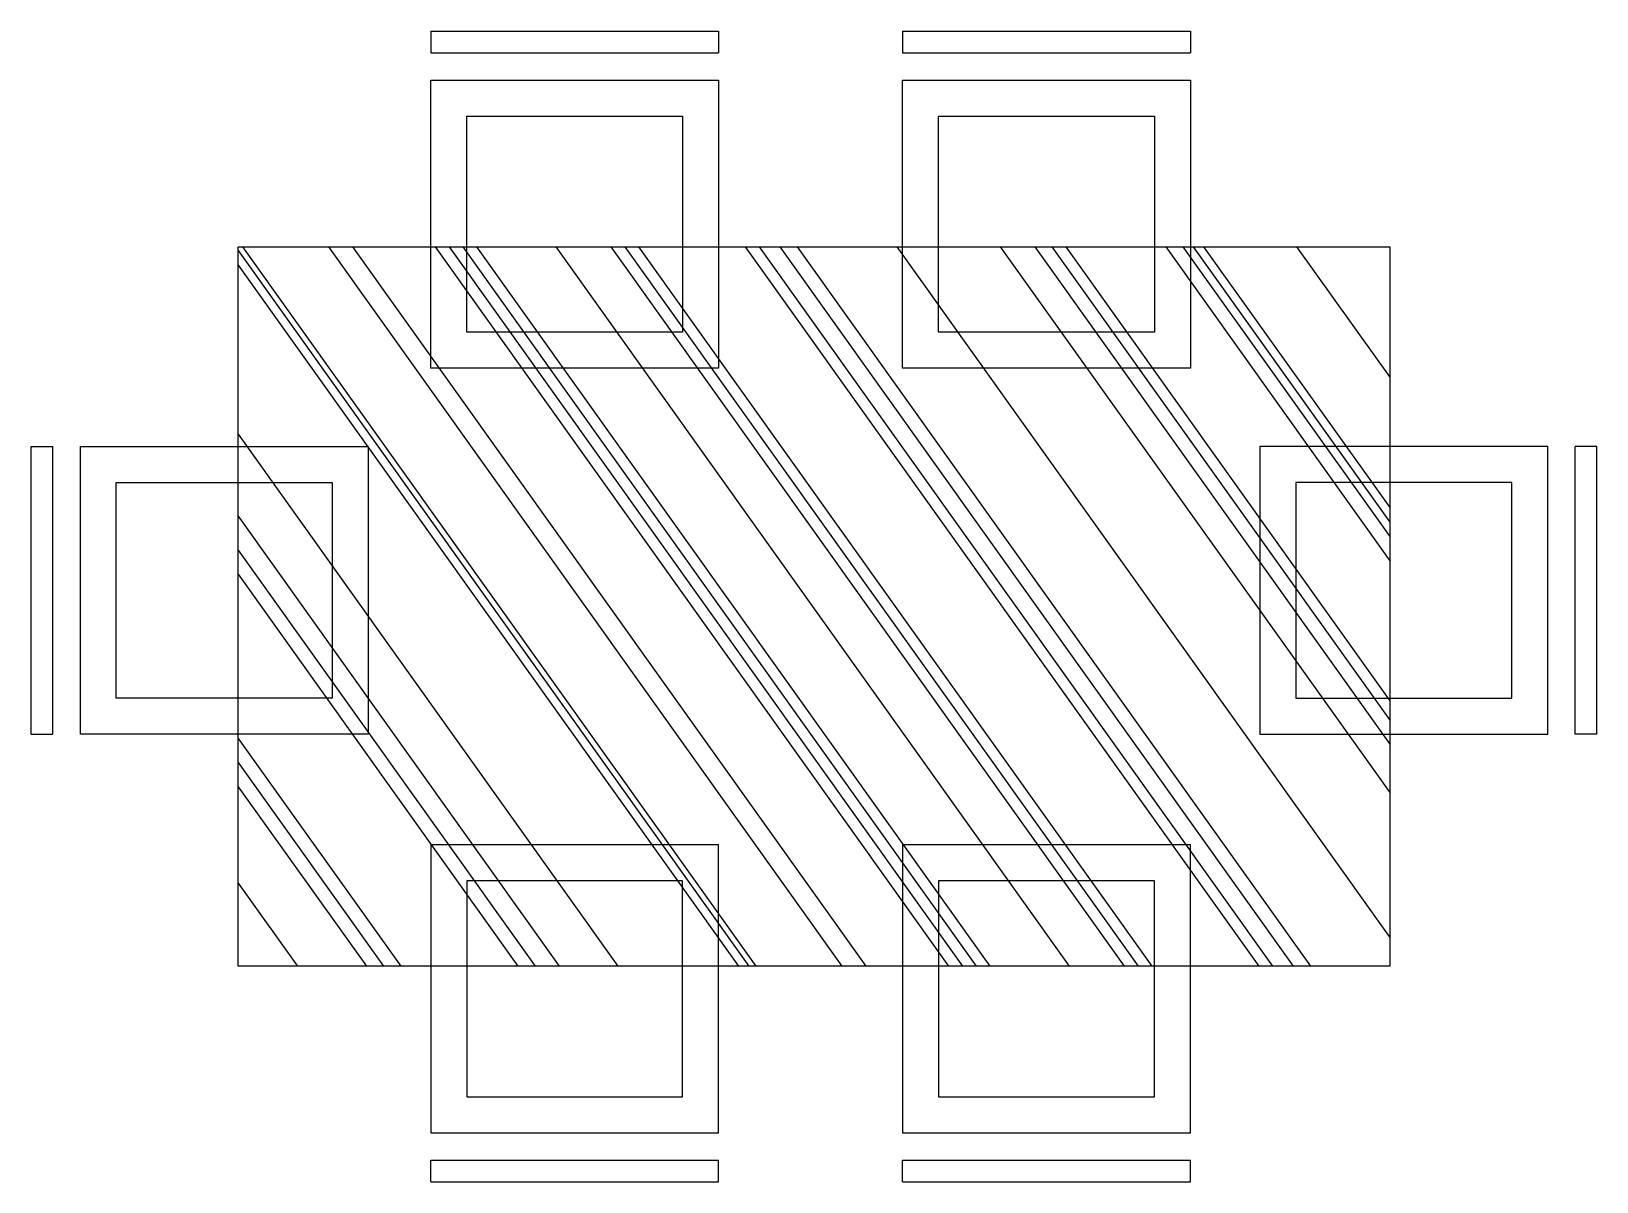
# Model space of a CAD drawing. Extents: x 44.44 to 46.61, y 48.13 to 49.73.
import ezdxf

# ---------------------------------------------------------------- set-up
doc = ezdxf.new("R2010")
doc.units = 0
doc.header["$LTSCALE"] = 0.3
doc.layers.get('0').update_dxf_attribs({"linetype": 'CONTINUOUS'})

# ---------------------------------------------------------------- blocks, each defined once
blk = doc.blocks.new('CADQUA')
for p, q in [((0, 0), (0.4, 0)), ((0, -0.03), (0.4, -0.03)), ((0, -0.4681), (0, -0.0681)), ((0, -0.0681), (0.4, -0.0681)), ((0.4, -0.0681), (0.4, -0.4681)), ((0.4, -0.4681), (0, -0.4681))]:
    blk.add_line(p, q)
for points in [[(0, 0), (0, -0.03)], [(0.4, 0), (0.4, -0.03)]]:
    blk.add_lwpolyline(points)
blk.add_lwpolyline([(0.05, -0.1181), (0.35, -0.1181), (0.35, -0.4181), (0.05, -0.4181)], close=True)

msp = doc.modelspace()

# ---------------------------------------------------------------- linework, layer by layer
at = {"color": 0}
for p, q in [((44.7256, 48.434), (44.7256, 49.434)), ((44.7256, 49.434), (46.3256, 49.434)), ((44.7256, 49.4286), (45.435, 48.434)), ((44.7313, 49.434), (45.4446, 48.434)), ((44.851, 49.434), (45.5643, 48.434)), ((44.8845, 49.434), (45.5978, 48.434)), ((44.9994, 49.434), (45.7127, 48.434)), ((45.0185, 49.434), (45.7318, 48.434)), ((45.0377, 49.434), (45.751, 48.434)), ((45.0568, 49.434), (45.7701, 48.434)), ((45.1669, 49.434), (45.8802, 48.434)), ((45.2435, 49.434), (45.9568, 48.434)), ((45.2627, 49.434), (45.976, 48.434)), ((45.2818, 49.434), (45.9951, 48.434)), ((45.4302, 49.434), (46.1435, 48.434)), ((45.4494, 49.434), (46.1627, 48.434)), ((45.4781, 49.434), (46.1914, 48.434)), ((45.502, 49.434), (46.2153, 48.434)), ((45.6408, 49.434), (46.3256, 48.4741)), ((45.7845, 49.434), (46.3256, 48.6754)), ((45.8323, 49.434), (46.3256, 48.7425)), ((45.8563, 49.434), (46.3256, 48.7761)), ((45.8754, 49.434), (46.3256, 48.8029)), ((46.0143, 49.434), (46.3256, 48.9975)), ((46.0382, 49.434), (46.3256, 49.0311)), ((46.0526, 49.434), (46.3256, 49.0512)), ((46.0669, 49.434), (46.3256, 49.0714)), ((46.1962, 49.434), (46.3256, 49.2526)), ((46.3256, 49.434), (46.3256, 48.434)), ((44.7256, 49.4084), (45.4206, 48.434)), ((44.7256, 49.1735), (45.2531, 48.434)), ((44.7256, 49.0594), (45.1717, 48.434)), ((44.7256, 49.0124), (45.1382, 48.434)), ((44.7256, 48.9789), (45.1143, 48.434)), ((44.7256, 48.7507), (44.9515, 48.434)), ((44.7256, 48.7171), (44.9275, 48.434)), ((44.7256, 48.6836), (44.9036, 48.434)), ((44.7256, 48.5494), (44.8079, 48.434)), ((46.3256, 48.434), (44.7256, 48.434))]:
    msp.add_line(p, q, dxfattribs=at)

# ---------------------------------------------------------------- block references
for p in [(44.993, 49.7334), (45.6488, 49.7334)]:
    msp.add_blockref('CADQUA', p, dxfattribs=at)
at = {"color": 0, "rotation": 90}
msp.add_blockref('CADQUA', (44.4381, 48.7565), dxfattribs=at)
at = {"color": 0, "xscale": -1}
for p, rotation in [((46.6132, 48.7565), 270), ((44.993, 48.1347), 180), ((45.6488, 48.1347), 180)]:
    msp.add_blockref('CADQUA', p, dxfattribs=dict(at, rotation=rotation))

doc.saveas('drawing.dxf')
